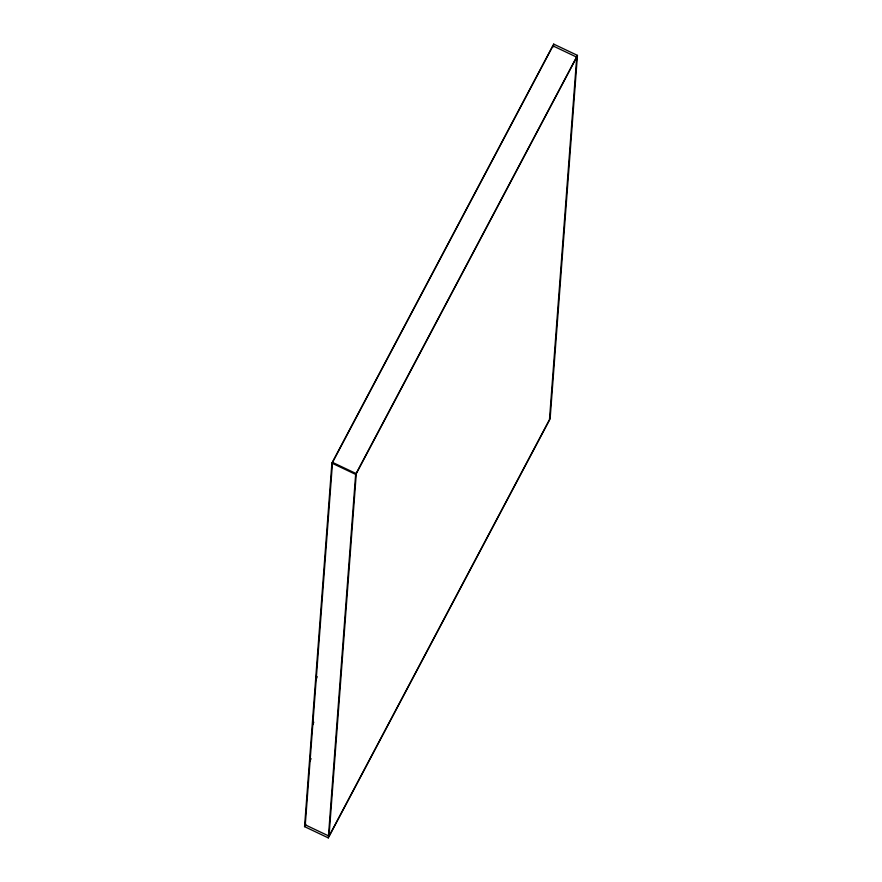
<?xml version="1.0" encoding="UTF-8"?>
<svg xmlns="http://www.w3.org/2000/svg" width="882" height="882" viewBox="0 0 882 882"><rect width="100%" height="100%" fill="white"/><g stroke="black" fill="none" stroke-linecap="round" stroke-linejoin="round"><path stroke-width="1.32" d="M304.555 826.632L331.886 463.127L553.687 44.1L577.445 55.368L550.114 418.873L328.313 837.9L304.555 826.632L305.845 824.207M332.525 462.377L305.271 824.846L329.03 836.114L549.475 419.623L576.729 57.154L552.97 45.886L332.525 462.377L356.284 473.645L329.03 836.114M328.313 837.9L355.644 474.395L577.445 55.368M553.477 46.845L553.687 44.1M316.219 679.261L317.222 676.703M312.79 724.761L313.794 722.193M310.056 761.155L311.059 758.597M356.284 473.645L576.729 57.154M331.886 463.127L355.644 474.395"/></g></svg>
